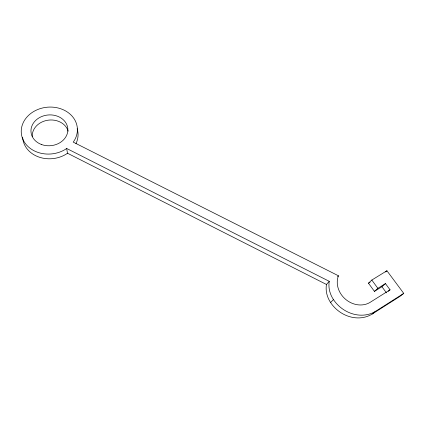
<?xml version="1.0" encoding="UTF-8"?>
<svg xmlns="http://www.w3.org/2000/svg" width="425" height="425" viewBox="0 0 425 425"><rect width="100%" height="100%" fill="white"/><g stroke="black" fill="none" stroke-linecap="round" stroke-linejoin="round"><path stroke-width="0.64" d="M338.454 275.793L337.875 277.456A21.558 18.7 40.6 0 0 346.194 299.811A21.558 18.7 40.6 0 0 369.607 302.664L390.049 289.823L385.464 283.603L377.868 288.331L374.425 291.38L368.475 283.199L371.822 280.043L386.925 270.752L403.75 293.393L399.952 296.374L372.273 313.979A30.632 26.658 41.1 0 1 330.581 302.52A25.712 22.451 41.3 0 1 326.464 284.474L67.49 153.228L66.667 148.468L65.126 149.52A28.135 23.465 -5.7 0 1 22.1 137.201A28.135 23.465 -5.7 0 1 52.057 107.105A28.135 23.465 -5.7 0 1 74.667 139.937L73.233 142.12L338.454 275.793L337.625 276.712M326.464 284.474L329.248 281.318L66.667 148.468M330.581 302.52L333.455 299.582A26.079 22.7 41 0 1 329.248 281.318M385.608 271.968L386.925 270.752M374.425 291.38L381.932 286.705L385.464 283.603M388.243 291.337L390.049 289.823M372.273 313.979L375.748 311.201L403.75 293.393M67.49 153.228L65.976 154.27A27.763 23.242 -5.9 0 1 37.937 156.697A27.763 23.242 -5.9 0 1 22.668 137.349M368.475 283.199L370.132 282.173M381.932 286.705L386.437 292.852M371.822 280.043L377.868 288.331M32.258 136.574A18.243 15.273 -5.8 0 1 47.882 120.211A18.243 15.273 -5.8 0 1 68.165 131.187M77.626 130.486A27.763 23.242 -5.9 0 1 75.969 143.639M77.153 128.732A27.763 23.242 -5.9 0 1 77.488 129.896M375.748 311.201A31.067 26.956 40.8 0 1 333.455 299.582M41.337 144.458A18.487 15.417 -5.6 0 0 67.819 128.685A18.487 15.417 -5.6 0 0 39.068 117.853A18.487 15.417 -5.6 0 0 41.337 144.458"/></g></svg>
